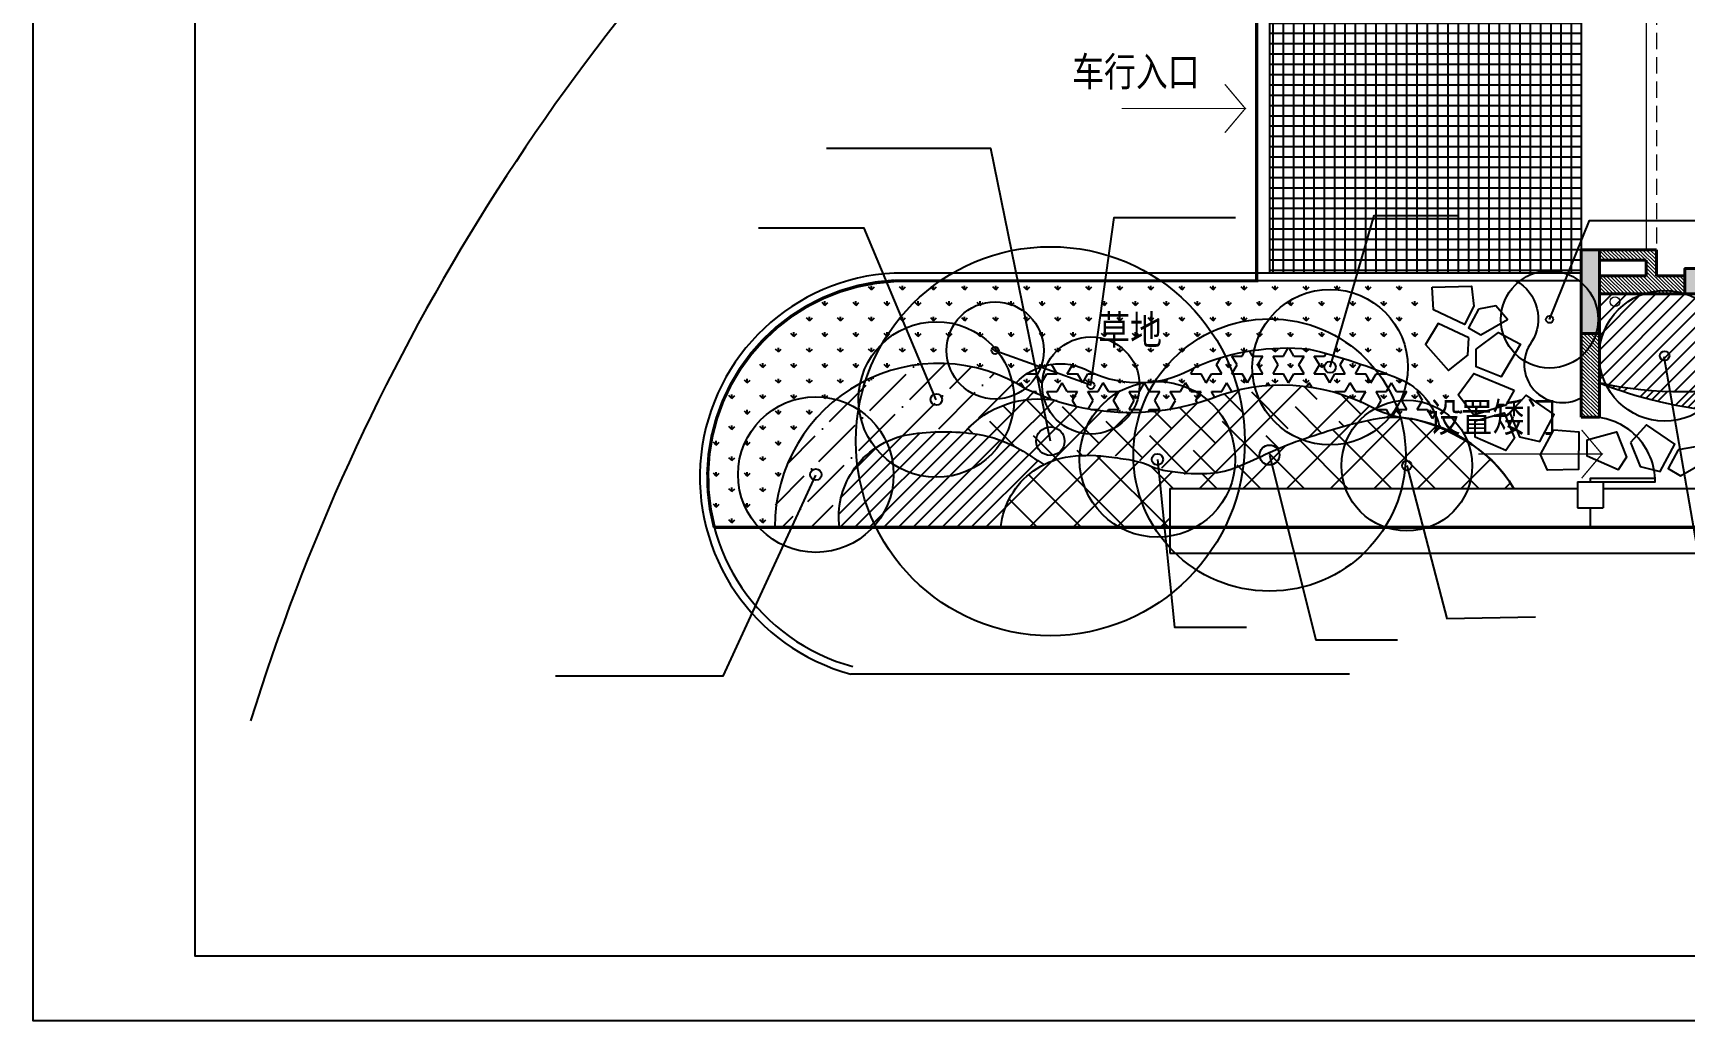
# Model space of a CAD drawing. Extents: x 141531 to 670160, y -200720 to 55914.
# Drawn here: x 480616 to 506098, y -192556 to -177319 of the extents above; entities that cross this region are included whole.
import ezdxf

# ---------------------------------------------------------------- set-up
doc = ezdxf.new("R2010")
doc.units = 0
doc.header["$LTSCALE"] = 1000
doc.header["$MEASUREMENT"] = 0
doc.linetypes.add('DASHED2', pattern=[0.375, 0.25, -0.125])
for name, color, linetype, lineweight in [('01.0墙体线', 7, 'CONTINUOUS', 40), ('01.2墙体填充', 251, 'CONTINUOUS', 5), ('03.1电器粗', 4, 'CONTINUOUS', 13), ('09.0门用线', 5, 'CONTINUOUS', 15), ('13.1柱填充', 8, 'CONTINUOUS', 0)]:
    doc.layers.add(name, color=color, linetype=linetype, lineweight=lineweight)
for name, color, linetype in [('WALL', 254, 'CONTINUOUS'), ('乔木标注', 10, 'CONTINUOUS'), ('乔木配置', 3, 'CONTINUOUS'), ('填充', 3, 'CONTINUOUS'), ('文字22', 3, 'CONTINUOUS'), ('植物', 3, 'CONTINUOUS'), ('灌木', 86, 'CONTINUOUS'), ('灌木填充', 56, 'CONTINUOUS'), ('设计', 4, 'CONTINUOUS')]:
    doc.layers.add(name, color=color, linetype=linetype)
doc.styles.add('DIM_FONT', font='txt', dxfattribs={"width": 0.8})
doc.linetypes.add('ZIGZAG', pattern='A,0.0001,-0.2,[131,ltypeshp.shx,S=0.2,R=0,X=-0.2,Y=0],-0.4,[131,ltypeshp.shx,S=0.2,R=180,X=0.2,Y=0],-0.2', length=0.8001)
pattern_1 = [(45, (0, 0), (-112.2532015133644, 112.2532015133644), [])]

# ---------------------------------------------------------------- blocks, each defined once
blk = doc.blocks.new('sssss')
at = {"layer": '01.2墙体填充'}
h = blk.add_hatch(dxfattribs=at)
h.set_pattern_fill('ANSI31,_O', color=256, scale=400, angle=90)
h.set_pattern_definition([(135, (127373.1717902033, -602921.3055193122), (-28.2842712474619, -28.2842712474619), [])])
h.paths.add_polyline_path([(-9577.153109619043, -8530.038606183458), (-9857.153109619045, -8530.038606183458), (-9857.153109619045, -9820.03860618369), (-9577.153109619045, -9820.03860618369)])
h.paths.add_polyline_path([(-8257.153109619047, -7920.038606183692), (-8257.153109619045, -7640.038606183456), (-8697.153109618928, -7640.038606183459), (-8697.153109618928, -7240.038606183458), (-9577.153109619045, -7240.038606183458), (-9577.153109619045, -7400.038606183458), (-8857.153109619045, -7400.038606183458), (-8857.153109619045, -7640.038606183458), (-9577.153109619045, -7640.038606183458), (-9577.153109619045, -7920.038606183691)])
at = {"layer": '13.1柱填充'}
for points in [[(-9857.153109771083, -8530.038606183458), (-9577.153109619043, -8530.038606183458), (-9577.153109619043, -7240.038606183458), (-9857.153109771083, -7240.038606183458)], [(-7817.153109619046, -7920.038606183691), (-7817.153109619045, -7530.03860618369), (-8257.153109619045, -7530.038606183692), (-8257.153109619045, -7920.038606183691)]]:
    blk.add_hatch(color=256, dxfattribs=at).paths.add_polyline_path(points)
at = {"layer": '01.0墙体线'}
for p, q in [((-8697.153109618928, -7240.038606183458), (-9577.153109619161, -7240.038606183458)), ((-8697.153109618928, -7640.038606183458), (-8697.153109618928, -7240.038606183458)), ((-8857.153109619045, -7400.038606183458), (-9577.153109619045, -7400.038606183458)), ((-8857.153109619045, -7640.038606183458), (-9577.153109619045, -7640.038606183458)), ((-8857.153109619045, -7640.038606183458), (-8857.153109619045, -7400.038606183458)), ((-8257.153109619045, -7640.038606183458), (-8697.153109618928, -7640.038606183458)), ((-8257.153109619045, -7920.038606183691), (-9577.153109619045, -7920.038606183691)), ((-9857.153109619045, -9820.03860618369), (-9857.153109619045, -8530.038606183458)), ((-9577.153109619045, -9820.03860618369), (-9577.153109619045, -8530.038606183458))]:
    blk.add_line(p, q, dxfattribs=at)
at = {"layer": '01.0墙体线', "ltscale": 0.1}
blk.add_line((-9857.153109619045, -9820.03860618369), (-9577.153109619045, -9820.03860618369), dxfattribs=at)
at = {"layer": '01.0墙体线'}
for points in [[(-9577.153109619045, -8530.038606183458), (-9577.153109619045, -7240.038606183458), (-9857.153109771083, -7240.038606183458), (-9857.153109771083, -8530.038606183458)], [(-8257.153109619045, -7920.038606183691), (-8257.153109619045, -7530.038606183691), (-7817.153109619045, -7530.038606183691), (-7817.153109619045, -7920.038606183691)]]:
    blk.add_lwpolyline(points, close=True, dxfattribs=at)
at = {"layer": '03.1电器粗'}
blk.add_circle((-9335.036825668882, -8042.448027218779), 75, dxfattribs=at)
at = {"layer": '09.0门用线', "ltscale": 0.1}
blk.add_line((-8857.153109619045, -2020.038606183458), (-8857.153109618346, -7240.038606183458), dxfattribs=at)
at = {"layer": '09.0门用线', "linetype": 'DASHED2'}
blk.add_line((-8697.153109618928, -2020.038606183691), (-8697.153109618928, -7240.038606183458), dxfattribs=at)
blk = doc.blocks.new('zzz')
at = {"layer": '植物', "color": 3}
for radius in [3000, 219.7252399017488]:
    blk.add_circle((0, 0), radius, dxfattribs=at)

msp = doc.modelspace()

# ---------------------------------------------------------------- hatches: boundary and pattern name
at = {"layer": '填充'}
h = msp.add_hatch(dxfattribs=at)
h.set_pattern_fill('ANSI37', color=8, scale=100, angle=45, style=0)
h.set_pattern_definition([(90, (0, 0), (-158.75, 1.4210854715202e-14), []), (180, (0, 0), (-1.4210854715202e-14, -158.75), [])])
edge = h.paths.add_edge_path()
edge.add_line((504497.7224625299, -175441.4382965859), (504497.7224624599, -181021.438296586))
edge.add_line((504497.7224624599, -181021.438296586), (499691.3151456679, -181021.4382965859))
edge.add_line((499691.315145668, -181021.4382965859), (499691.315145668, -175199.2236529225))
edge.add_arc((500872.2554186605, -172441.4382965852), 3000.000000000735, 246.8183975043828, 269.9999999999966)
edge.add_line((500872.2554186602, -175441.4382965859), (504497.7224625299, -175441.4382965859))
at = {"layer": '植物'}
h = msp.add_hatch(dxfattribs=at)
h.set_pattern_fill('GRASS', color=8, scale=120, style=0)
h.set_pattern_definition([(90, (0, 0), (-239.470914, 239.470914), [63.49935840000001, -415.442436]), (45, (0, 0), (-239.4710772195625, 239.4710772195625), [63.49935840000001, -275.163876]), (135, (0, 0), (-239.4710772195625, -239.4710772195625), [63.49935840000001, -275.163876])])
edge = h.paths.add_edge_path()
edge.add_line((502080.0619846771, -181152.6709886499), (502117.4660538849, -182395.8061552431))
edge.add_line((502117.4660538849, -182395.8061552431), (502672.2315540836, -183172.8257731235))
edge.add_arc((502057.3941660707, -181566.2578245564), 1720.199287019257, 243.2318379332262, 290.9419677347091, ccw=False)
edge.add_arc((499882.1418921767, -185709.830660041), 2960.00066995511, 61.76142942143423, 104.3967053321217)
edge.add_arc((497611.0027148933, -179424.0378707216), 3747.611424190762, 248.47508813101769, 294.1823941730073, ccw=False)
edge.add_arc((494694.1350543917, -185052.0523574866), 2639.027504501134, 54.25009069071294, 177.5656278354824)
edge.add_line((492057.4891962162, -184939.9595919788), (491123.7403449932, -184941.5608312406))
edge.add_arc((494051.2577214948, -184166.230109536), 3028.44774063182, 92.7614057025915, 194.833789307841, ccw=False)
edge.add_line((493905.3562995248, -181141.2989544838), (502080.0619846772, -181152.6709886499))
at = {"layer": '灌木填充'}
h = msp.add_hatch(dxfattribs=at)
h.set_pattern_fill('ANSI31', color=56, scale=100, style=0)
h.set_pattern_definition(pattern_1)
edge = h.paths.add_edge_path()
edge.add_arc((506003.1617195912, -177469.7224224891), 5386.0726587685, 256.8488923214912, 282.4016058768406)
edge.add_arc((506478.2117220336, -179630.0850298654), 3174.096370430314, 282.4016058768408, 291.4425941537992)
edge.add_arc((508795.1293322436, -186385.9217733069), 3973.484014762556, 89.24717331147878, 106.9221000153183, ccw=False)
edge.add_arc((508795.1293322436, -186385.9217733063), 3973.484014761943, 77.26731433651258, 89.24717331147872, ccw=False)
edge.add_arc((509959.791165959, -181301.4850958087), 1242.711117712508, 213.8185465406982, 256.5573591946715, ccw=False)
edge.add_arc((509959.7911659586, -181301.4850958089), 1242.711117712158, 181.842378560077, 213.8185465407015, ccw=False)
edge.add_line((508717.722462612, -181341.4382965859), (504777.722462612, -181341.4382965859))
edge.add_line((504777.722462612, -181341.4382965859), (504777.7224626121, -182714.5367483722))
h = msp.add_hatch(dxfattribs=at)
h.set_pattern_fill('STARS', color=56, scale=200, style=0)
h.set_pattern_definition([(0, (0, 0), (0, 274.963), [158.75, -158.75]), (59.99999999999999, (0, 0), (-238.1249431007806, 137.4815), [158.75, -158.75]), (120, (79.375, 137.4815), (-238.1249431007806, -137.4814999999999), [158.75, -158.75])])
edge = h.paths.add_edge_path()
edge.add_arc((497410.2127833194, -179941.4809192617), 3219.579429920973, 239.542249315258, 261.5970557622652)
edge.add_arc((497612.6250103969, -178571.2352332667), 4604.694569415957, 261.5970557622643, 269.0989860360572)
edge.add_arc((497592.2946175821, -179863.9451450379), 3311.82479992509, 269.0989860360572, 285.6330923277296)
edge.add_arc((496806.5044984777, -177055.8239860778), 6227.817007507515, 285.6330923277296, 289.7143683746818)
edge.add_arc((499878.2293179423, -185628.0444982727), 2878.140266508794, 91.47753975763749, 109.7143683746825, ccw=False)
edge.add_arc((499887.8349153855, -186000.446110629), 3250.66573998384, 79.48785930850181, 91.47753975763709, ccw=False)
edge.add_arc((500107.767185566, -184815.1994450138), 2045.186639452144, 66.8500278428782, 79.4878593085017, ccw=False)
edge.add_arc((497037.3468489579, -191996.337274723), 9855.194422594035, 64.87455214398551, 66.85002784287809, ccw=False)
edge.add_arc((502513.2321206566, -180320.0769917871), 3041.331222077649, 244.8745521439848, 253.9352553951165)
edge.add_arc((501951.2961727739, -182271.4555433949), 1010.653930827739, 253.9352553951151, 268.9526268817123)
edge.add_arc((501919.2321599312, -184025.2985053305), 743.4821061005227, 58.29354505865592, 88.95262688170948, ccw=False)
edge.add_arc((501282.4672317707, -183623.1341240453), 1053.01954371429, 12.63598258976552, 57.32016455620639)
edge.add_arc((500842.6837247199, -184308.6979400662), 1867.517719839396, 57.32016455620207, 75.86202428394857)
edge.add_arc((498110.9233801597, -191145.4486516919), 9216.591449169475, 69.76393688506337, 76.2602466598637)
edge.add_arc((499957.7199977852, -185735.8439534811), 3559.741478513552, 84.48269841864608, 105.8113433099356)
edge.add_arc((499769.2363104018, -185070.2597085321), 2867.983943293304, 105.8113433099348, 117.1867828653087)
edge.add_arc((497667.6979451425, -180978.7870172826), 1731.647811955991, 254.8064351211901, 297.1867828653079, ccw=False)
edge.add_arc((497701.7561047797, -180853.3764967993), 1861.600714523621, 241.32127800932, 254.8064351211898, ccw=False)
edge.add_arc((496460.5437331353, -183350.2949119422), 931.1016341402589, 68.06385656524692, 117.933176692687)
edge.add_arc((496460.5437331356, -183350.2949119426), 931.1016341407502, 117.9331766926902, 137.1246940466279)
at = {"layer": '灌木填充', "ltscale": 0.3}
h = msp.add_hatch(dxfattribs=at)
h.set_pattern_fill('ANSI36', color=56, scale=200, style=0)
h.set_pattern_definition([(45, (0, 0), (168.3798022700467, 617.3926083235043), [793.75, -158.75, 0, -158.75])])
edge = h.paths.add_edge_path()
edge.add_line((492057.4891962162, -184939.9595919788), (493054.1438351064, -184941.5608312406))
edge.add_arc((494337.5948096591, -184787.2746022424), 1292.691240992524, 134.999999999979, 186.8547482875632, ccw=False)
edge.add_arc((494337.5948096591, -184787.2746022425), 1292.691240992559, 103.8495363427831, 134.9999999999772, ccw=False)
edge.add_arc((494665.0653020655, -186115.5371425163), 2660.725706673711, 83.10868248025201, 103.84953634278412, ccw=False)
edge.add_arc((496124.1430939265, -184487.2405639524), 1525.055213485193, 81.94279275340762, 138.3656928650317, ccw=False)
edge.add_arc((497422.4427050269, -179912.152172554), 3251.307447625521, 239.5077315815215, 250.5142737582919, ccw=False)
edge.add_arc((494728.8016400391, -184486.4586557759), 2057.174631974457, 59.50773158152324, 84.62763178053194)
edge.add_arc((494582.0422888839, -184939.9595919797), 2524.553092668664, 82.27449512427944, 108.672805539186)
edge.add_arc((494582.0422888829, -184939.9595919769), 2524.553092665725, 108.6728055391836, 136.8279166278207)
edge.add_arc((494582.0422888855, -184939.9595919793), 2524.553092669226, 136.827916627821, 179.9999999999868)
h = msp.add_hatch(dxfattribs=at)
h.set_pattern_fill('ANSI34', color=56, scale=50, style=0)
h.set_pattern_definition([(45, (0, 0), (-336.7596045400933, 336.7596045400933), []), (45, (112.25325, 0), (-336.7596045400933, 336.7596045400933), []), (45, (224.5065, 0), (-336.7596045400933, 336.7596045400933), []), (45, (336.76, 0), (-336.7596045400933, 336.7596045400933), [])])
edge = h.paths.add_edge_path()
edge.add_arc((507338.2009188057, -176111.7414554098), 7081.87514754375, 248.8043526947903, 280.6041570842399)
edge.add_arc((509759.6474221514, -186144.3559882172), 3268.89255534154, 64.79561413299791, 110.00361586539151, ccw=False)
edge.add_arc((508795.1293322436, -186385.9217733068), 3973.484014762406, 53.62452521628333, 111.3430072462366)
edge.add_arc((506003.1617195912, -177469.7224224877), 5386.072658769886, 256.8488923214946, 284.46980040376815, ccw=False)
h = msp.add_hatch(dxfattribs=at)
h.set_pattern_fill('ANSI38', color=56, scale=200, style=0)
h.set_pattern_definition([(45, (0, 0), (-224.5064030267288, 224.5064030267288), []), (135, (0, 0), (-673.5192090801864, 224.5064030267289), [793.75, -476.25])])
edge = h.paths.add_edge_path()
edge.add_arc((495248.2675410621, -182046.9228636083), 1460.092963358032, 259.2846859061385, 267.224026615584)
edge.add_arc((494797.1071083272, -185702.1215343686), 2229.51873935932, 50.79622039640873, 80.17492342879967, ccw=False)
edge.add_arc((497052.2970968453, -186333.9696750805), 2506.575289835472, 63.27033325868268, 109.72428590609141, ccw=False)
edge.add_arc((498535.4570020051, -182076.3741400859), 2049.980197704567, 260.0064321114735, 298.9182123045741)
edge.add_arc((501277.8218539996, -187040.4294414663), 3621.211036649826, 106.47771013855129, 118.91821230457421, ccw=False)
edge.add_arc((502306.7064256684, -188991.141442619), 5799.852897632783, 96.68690933217738, 110.7624380089699, ccw=False)
edge.add_arc((492448.0690672692, -205122.9490347027), 23740.28872570836, 67.24306346885737, 68.50086235282579)
edge.add_arc((499882.1418921767, -185709.830660041), 2960.00066995505, 64.66873472418555, 86.73264238586832)
edge.add_arc((499884.2871328222, -185672.252903506), 2922.361729432954, 86.73264238586866, 105.4219764603699)
edge.add_arc((500121.8851350403, -186533.5565016384), 3815.836238758069, 105.4219764603698, 111.0526150218599)
edge.add_arc((497653.6931302996, -179975.8711936523), 3191.193954019935, 265.7720064924458, 290.11458968081695, ccw=False)
edge.add_arc((492452.9201990069, -250326.3276259462), 67351.2383779811, 85.77200649244583, 86.17192923600024)
edge.add_arc((497432.6680155481, -179836.8512024569), 3323.816151997054, 251.3045796341873, 261.6410979303221, ccw=False)
edge.add_arc((496111.6763926416, -184427.8990561208), 1465.075673917622, 79.9532601054814, 109.0411216776961)
edge.add_arc((496126.8391232193, -184490.5906166197), 1529.296080354149, 108.8118393296677, 138.3389927532188)
at = {"layer": '灌木填充'}
h = msp.add_hatch(dxfattribs=at)
h.set_pattern_fill('ANSI31', color=56, scale=100, style=0)
h.set_pattern_definition(pattern_1)
edge = h.paths.add_edge_path()
edge.add_arc((496751.0215479753, -185055.5075824565), 1210.510942882915, 116.7410005358277, 174.5986874282854)
edge.add_line((495545.8855055607, -184941.5608312406), (493054.1438351064, -184941.5608312406))
edge.add_arc((494337.5948096598, -184787.2746022425), 1292.691240993149, 95.75611790546759, 186.854748287556, ccw=False)
edge.add_arc((494682.1297061255, -185954.2481478416), 2498.555605808941, 52.40778746672902, 100.94014589267817, ccw=False)
at = {"layer": '灌木填充', "ltscale": 0.3}
h = msp.add_hatch(dxfattribs=at)
h.set_pattern_fill('ANSI37', color=56, scale=300, style=0)
h.set_pattern_definition([(45, (0, 0), (-336.7596045400932, 336.7596045400933), []), (135, (0, 0), (-336.7596045400933, -336.7596045400932), [])])
edge = h.paths.add_edge_path()
edge.add_arc((496751.0215479752, -185055.5075824564), 1210.51094288282, 94.94930865281782, 174.1481915531815, ccw=False)
edge.add_arc((496911.8441684499, -186912.6411369234), 3074.594887983833, 74.11762742073131, 94.94930865281822, ccw=False)
edge.add_arc((498542.6222559117, -182152.9431226145), 1967.746062634302, 246.3494993730471, 296.2374550978487)
edge.add_arc((502790.5082949062, -190771.5605149183), 7640.84912892239, 98.97253457164891, 116.23745509784749, ccw=False)
edge.add_arc((502057.3941660703, -181566.2578245576), 1720.199287018027, 254.5395045472246, 264.1767724812022)
edge.add_arc((501758.7362545667, -184494.6816012363), 1223.414540222323, 69.15547719460199, 84.17677248120168, ccw=False)
edge.add_arc((501460.744298888, -185585.4272121309), 2351.363044119262, 41.78147312407839, 71.82793658163791, ccw=False)
edge.add_arc((501460.7442988912, -185585.4272121283), 2351.363044115219, 31.937779650362927, 41.78147312408288, ccw=False)
edge.add_line((503456.1652047975, -184341.5608312406), (498149.1677372929, -184341.5608312406))
edge.add_line((498149.1677372929, -184341.5608312406), (498149.1677372928, -184941.5608312406))
edge.add_line((498149.1677372928, -184941.5608312406), (495546.8186693861, -184932.0889046291))

# ---------------------------------------------------------------- linework, layer by layer
at = {"layer": 'WALL', "color": 1}
for p, q in [((504517.7224626119, -181021.438296586), (493899.5750636456, -181021.438296586)), ((504517.7224626119, -181141.438296586), (493899.5750636456, -181141.438296586)), ((491123.7403449932, -184941.5608312406), (498149.1677372927, -184941.5608312406)), ((498149.1677372928, -184941.5608312406), (498149.1677372928, -185341.5608312406)), ((498149.1677372929, -184941.5608312406), (523110.7900064643, -184941.5608312406)), ((498149.1677372927, -185341.5608312406), (523110.7900064645, -185341.5608312406)), ((500925.4335425153, -187205.3932672232), (493228.9375427041, -187205.3932672232))]:
    msp.add_line(p, q, dxfattribs=at)
for centre, radius, start, end in [((516118.936065992, -197901.1505768971), 33659.61783292671, 133.7551395713866, 162.7650154122198), ((494051.2577214948, -184166.230109536), 3148.447740631791, 92.76140570261425, 254.8597472211642), ((494051.2577214948, -184166.230109536), 3028.447740631791, 92.76140570261425, 254.8597472211642)]:
    msp.add_arc(centre, radius, start, end, dxfattribs=at)
at = {"layer": '乔木标注', "ltscale": 0.3}
for points in [[(480615.9973242893, -133155.8303015901), (564715.9973242893, -133155.8303015901), (564715.9973242893, -192555.8303015901), (480615.9973242893, -192555.8303015901)], [(483115.9973242893, -134155.8303015901), (556715.9973242893, -134155.8303015901), (556715.9973242893, -191555.83030159), (483115.9973242893, -191555.83030159)]]:
    msp.add_lwpolyline(points, close=True, dxfattribs=at)
for points in [[(496308.9360921612, -183614.1419490015), (495389.0070406538, -179100.8734364035), (492858.0228461963, -179100.8734364035)], [(500623.1931759599, -182472.7527281909), (501305.6092646673, -180132.4251647513), (502587.7557076571, -180132.4251647513)], [(494549.273961743, -182977.9717785209), (493437.2388962799, -180329.3017892366), (491808.9015051351, -180329.3017892367)], [(495442.7675919986, -182208.6606105075), (496935.0705185772, -182747.3987907747), (497291.2956927444, -180165.127255038), (499166.2576414401, -180165.127255038)], [(504006.9203542077, -181736.775376586), (504625.9102020187, -180210.8599708192), (506531.2881776454, -180210.8599708192)], [(505769.5952695956, -182309.9709244987), (506461.129360135, -186286.8761112342), (507732.2490113887, -186286.8761112342)], [(497959.689676756, -183894.7003582708), (498225.4338129179, -186482.6913651029), (499336.7520990241, -186482.6913651029)], [(499689.7498524726, -183827.1550376558), (500404.377467941, -186678.6727827445), (501664.0676013793, -186678.6727827445)], [(492683.4587114155, -184136.8035939598), (491257.6563643361, -187236.0805922982), (488672.6771552726, -187236.0805922982)], [(501807.5235784565, -183990.3980166721), (502426.14049854, -186350.9515565829), (503793.1934585657, -186325.1202348465)]]:
    msp.add_lwpolyline(points, dxfattribs=at)
at = {"layer": '填充', "color": 8}
msp.add_lwpolyline([(504637.722462612, -184241.4382965858), (505637.722462612, -184241.4382965862), (505637.722462612, -184191.4382965862), (504637.722462612, -184191.4382965858)], close=True, dxfattribs=at)
msp.add_arc((504637.722462612, -184241.4382965858), 1001.249219725039, 2.86240522457121, 92.86240522625486, dxfattribs=at)
at = {"layer": '文字22', "const_width": 19.99999999999999}
for points in [[(497407.1572070022, -178483.1047493985), (499315.118862913, -178483.1047493987), (499001.6911076759, -178110.936129962)], [(497407.1572070022, -178483.1047493985), (499315.118862913, -178483.1047493987), (499001.6911076757, -178855.2733688353)], [(502909.202269313, -183812.9243347804), (504817.1639252239, -183812.9243347806), (504503.7361699868, -183440.7557153439)], [(502909.202269313, -183812.9243347804), (504817.1639252239, -183812.9243347806), (504503.7361699865, -184185.0929542172)]]:
    msp.add_lwpolyline(points, dxfattribs=at)
at = {"layer": '灌木'}
for p, q in [((498149.1677372928, -184341.5608312406), (504437.722462612, -184341.5608312406)), ((498149.1677372928, -184341.5608312406), (498149.1677372928, -184941.5608312406)), ((504837.722462612, -184341.5608312406), (533793.9517043702, -184341.5608312406)), ((504637.722462612, -184641.4382965859), (504637.722462612, -184941.5608312406)), ((498149.1677372928, -184941.5608312406), (491123.7403449932, -184941.5608312406))]:
    msp.add_line(p, q, dxfattribs=at)
msp.add_lwpolyline([(503489.6444590687, -181141.438296586, -0.4343814638497688), (503730.8346059388, -182083.8231512926, 0.8049055746560259), (504497.722462612, -182943.6536308265, 0.7275643402862981)], format="xyb", dxfattribs=at)
at = {"layer": '灌木', "linetype": 'ZIGZAG', "ltscale": 0.2}
for points in [[(495778.1987346036, -182716.7686251337, -0.3436135893628305), (496908.0936033318, -182533.8089250534, 0.2564783357333773), (498562.6703359846, -182460.8484061621, -0.1253978931230517), (500299.9760677875, -182192.5940079655, -0.03982070718385788), (501691.56483, -182652.8304012, -0.2424005432152244), (502309.9821918033, -183392.7796876786, -1.721492205097193)], [(501932.8223372587, -183281.9406176531, -0.09899954639792037), (501282.6482620068, -183102.1140584526, 0.2214311162280057), (498787.5061861991, -182959.6712760535, -0.1989764939100727), (495947.487442844, -182816.5359768644, 0.5934179464107903), (492057.4891962162, -184939.9595919788)], [(494984.3161933473, -183474.0337534273, -0.263531427414475), (496411.1799855104, -182987.9606636976, -0.5385336667928926)], [(493054.1438351064, -184941.5608312406, -0.17625937550646), (493255.055712254, -184080.762219387, -0.1039553925276973), (493631.0824268044, -183704.7355048366, -0.1056694339167343), (494135.3262469476, -183510.5059963163, -0.07620895159454524), (495177.5538917629, -183505.3024580385, -0.09715401174778754), (495840.4636570162, -183740.4183048921, -0.01727686183014426), (496206.3422532588, -183974.4612334287, -0.3066900933699099)], [(495546.818669386, -184932.0889046291, -0.2152185226723458), (496046.960076189, -184070.8075333118, -0.1124587727255913), (496542.9205598461, -183863.018286245, -0.0750604308258586), (497167.5040173586, -183848.6940474859, -0.007190070296604932), (497520.655717489, -183898.9254530917, -0.06469385347434674), (497857.5270847043, -183997.5756533374, 0.05816415701184004), (498074.5686525761, -184064.2124368184, 0.0536923384328977), (498722.122018419, -184112.4850084319, 0.08473005727264869), (499147.6038974783, -184025.3805128576, 0.01988972699802995), (499615.900845635, -183821.4207354617, -0.02810397360246123), (500097.3067051114, -183621.0891592886, -0.008410709492824797), (500661.0031193062, -183433.4556425383, -0.03545443117430964), (501386.4035872786, -183260.8304984038, -0.1149967693452285), (502040.8863216294, -183304.2470264343, -0.09121369097935912), (502976.9161717674, -183788.1706869962, -0.09932326707452274), (503456.1652047976, -184341.5608312407, -75.88022857694271)]]:
    msp.add_lwpolyline(points, format="xyb", dxfattribs=at)
msp.add_lwpolyline([(504777.7224626121, -182714.5367483722, 0.1396501721888655), (508641.4264694955, -183072.6723392376, -0.1998560261457283), (511151.7005862843, -183186.6801225086, 0.2573074899501916), (507348.977948291, -182684.9460384141, -0.1211058624795151)], format="xyb", close=True, dxfattribs=at)
at = {"layer": '灌木', "ltscale": 0.3}
msp.add_arc((501460.7442988881, -185585.4272121307), 2351.363044119117, 31.93777965049636, 78.41813721277195, dxfattribs=at)
at = {"layer": '设计', "color": 144}
for p, q in [((499491.3151456679, -175104.7077088737), (499491.3151456679, -181021.438296586)), ((499691.315145668, -175199.2236529225), (499691.3151456679, -181021.438296586))]:
    msp.add_line(p, q, dxfattribs=at)
at = {"layer": '设计'}
for p, q in [((504497.7224626116, -175441.4382965859), (504497.7224626117, -180661.4382965857)), ((504437.7224626121, -184241.4382965859), (504837.7224626119, -184241.4382965859)), ((504437.7224626121, -184241.4382965859), (504437.7224626119, -184641.4382965859)), ((504837.7224626119, -184241.4382965859), (504837.722462612, -184641.4382965859)), ((504437.7224626119, -184641.4382965859), (504837.722462612, -184641.4382965859))]:
    msp.add_line(p, q, dxfattribs=at)
at = {"layer": '设计', "color": 6, "linetype": 'DASHED2', "const_width": 50}
msp.add_lwpolyline([(536634.2951031105, -184941.5608312406), (491123.7403449932, -184941.5608312406, -0.4767578017817252), (493899.5750636456, -181141.438296586), (499491.3151456679, -181141.438296586), (499491.3151456679, -175104.7077088737, -0.3470973349876543), (497961.0435008364, -171716.9763103369, 0.1410627868452101), (497601.7495946769, -164969.6154534165), (527686.4590203655, -142767.4923980049)], format="xyb", dxfattribs=at)
at = {"layer": '设计', "color": 144}
for points in [[(502195.9895135552, -181238.7387659649), (502802.4132700934, -181220.7330401865), (502842.4259001509, -181533.7135917294), (502696.90927172, -181814.7233907024), (502216.8722137178, -181589.8383509238)], [(502912.3506407504, -181577.0424316736), (502759.6405521423, -181863.9548556211), (502949.1477293781, -181974.306212268), (503359.4413852954, -181737.9713210543), (503181.7917274748, -181527.3055017403)], [(502765.4676124585, -182022.191721573), (502288.4321834355, -181800.4586576991), (502096.25985184, -182120.6248871004), (502449.2003260689, -182525.8348554253), (502746.6941112188, -182287.9290920382)], [(502879.4187011899, -182197.3518062826), (503221.8625349508, -181936.1431145944), (503563.3868560119, -182117.3657454638), (503261.8798096275, -182622.731282641), (502879.4187011899, -182466.1320542959)], [(503462.6290780145, -182827.1451855382), (503333.9630621845, -183060.4498493335), (502841.0606076762, -183211.4463060016), (502599.6977417803, -182896.6433262478), (502841.060607676, -182572.643118083)], [(503396.912409661, -183176.3571836371), (503546.8784056093, -183546.4472202146), (503858.5278014386, -183621.4022341629), (504081.1347946675, -183202.1227972859), (503647.6372254131, -182902.3034310768)], [(502861.3753792269, -183300.1612775225), (503311.3753792269, -183176.2132556852), (503468.1874284663, -183566.9545560511), (503336.2100729366, -183759.887411726), (502861.3753792269, -183551.4438265486)], [(505255.5448890151, -183634.447154036), (505405.5108849634, -184004.5371906136), (505717.1602807927, -184079.4922045618), (505939.7672740216, -183660.2127676848), (505506.2697047673, -183360.3934014757)], [(504591.3667812283, -183594.1588264449), (505041.3667812283, -183470.2108046076), (505198.1788304677, -183860.9521049735), (505066.2014749382, -184053.8849606483), (504591.3667812283, -183845.441375471)], [(505990.8773596677, -183749.8018351989), (505838.1672710596, -184036.7142591464), (506027.6744482954, -184147.0656157932), (506437.9681042127, -183910.7307245795), (506260.3184463921, -183700.0649052656)]]:
    msp.add_lwpolyline(points, close=True, dxfattribs=at)
msp.add_lwpolyline([(504076.1143872973, -183439.9358105919), (504462.8070303339, -183467.4185935833), (504452.937603805, -184049.7541866992), (503977.6069499097, -184063.1952591895), (503868.7709986607, -183817.436114013), (504076.1143872973, -183439.9358105919)], dxfattribs=at)

# ---------------------------------------------------------------- block references
at = {"layer": '乔木配置'}
for p, xscale, yscale, zscale in [((504008.7673191383, -181735.6711443815), 0.25, 0.25, 0.25), ((500623.1931759599, -182472.7527281909), 0.3999999999941792, 0.3999999999941792, 0.4), ((505783.3742355668, -182297.0989071448), 0.3359999999956926, 0.3359999999956926, 0.336), ((495456.817951698, -182214.9097483228), 0.25, 0.25, 0.25), ((494549.9622837408, -182971.0773547509), 0.3999999999941792, 0.3999999999941792, 0.4), ((496934.7412533679, -182754.443083645), 0.25, 0.25, 0.25), ((497959.689676756, -183894.7003582708), 0.3999999999941792, 0.3999999999941792, 0.4), ((492691.1229132096, -184129.2202506563), 0.3999999999941792, 0.3999999999941792, 0.4), ((501807.5235784565, -183990.3980166721), 0.3359999999956926, 0.3359999999956926, 0.336)]:
    msp.add_blockref('zzz', p, dxfattribs=dict(at, xscale=xscale, yscale=yscale, zscale=zscale))
at = {"layer": '植物'}
msp.add_blockref('zzz', (496308.9360921612, -183614.1419490015), dxfattribs=at)
at = {"layer": '植物', "xscale": 0.699999999938882, "yscale": 0.6999999999861757, "zscale": 0.6999999999999998}
msp.add_blockref('zzz', (499689.7498524726, -183827.1550376558), dxfattribs=at)
at = {"layer": '设计'}
msp.add_blockref('sssss', (514354.875572231, -173421.3996904022), dxfattribs=at)

# ---------------------------------------------------------------- texts
at = {"layer": '文字22', "char_height": 450, "width": 2019.511917451397, "attachment_point": 1, "style": 'DIM_FONT'}
for s, insert in [('{\\fSimSun|b0|i0|c134|p2;车行入口}', (496645.5593503626, -177690.2498239487)), ('{\\fSimSun|b0|i0|c134|p2;草地}', (497048.4197863125, -181674.0945482198)), ('{\\fSimSun|b0|i0|c134|p2;设置矮门}', (502147.6044126734, -183020.0694093306))]:
    msp.add_mtext(s, dxfattribs=dict(at, insert=insert))

doc.saveas('drawing.dxf')
